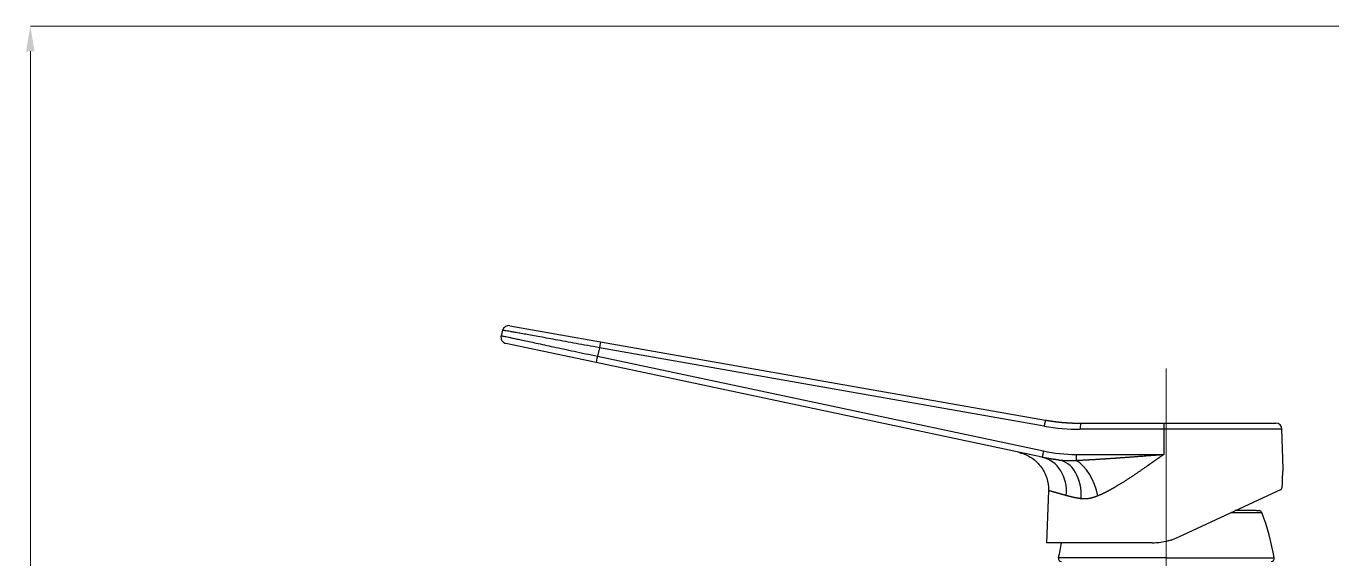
# Model space of a CAD drawing. Extents: x 900 to 2324, y -1513 to 827.
# Drawn here: x 1727.9 to 1935.2, y 281.6 to 366.3 of the extents above; entities that cross this region are included whole.
import ezdxf

# ---------------------------------------------------------------- set-up
doc = ezdxf.new("R2010")
doc.units = 0
doc.header["$LTSCALE"] = 4
doc.header["$MEASUREMENT"] = 0
doc.linetypes.add('CENTER2', pattern=[28.575, 19.05, -3.175, 3.175, -3.175])
doc.layers.get('0').update_dxf_attribs({"linetype": 'CONTINUOUS'})
doc.layers.add('1', color=7, linetype='CONTINUOUS')
doc.layers.add('Cneter', color=1, linetype='CENTER2', lineweight=13)

msp = doc.modelspace()

# ---------------------------------------------------------------- linework, layer by layer
at = {"color": 5, "lineweight": 9, "ltscale": 0.5}
for p, q in [((1941.82, 366.27), (1728.57, 366.27)), ((1728.57, 362.27), (1728.57, 145.04))]:
    msp.add_line(p, q, dxfattribs=at)
at = {"color": 5, "ltscale": 0.5}
msp.add_solid([(1727.88, 362.27), (1729.22, 362.27), (1728.55, 366.27)], dxfattribs=at)
at = {"layer": '1', "color": 7, "linetype": 'Continuous', "lineweight": -3}
for p, q in [((1803.54, 317.93), (1803.31, 317.08)), ((1804.68, 318.66), (1819.1, 316.12)), ((1818.4, 312.8), (1804.07, 315.84)), ((1818.9, 315.17), (1818.58, 313.81)), ((1889.53, 302.71), (1818.9, 315.17)), ((1819.1, 316.12), (1889.72, 303.66)), ((1818.58, 313.81), (1889.4, 298.76)), ((1889.21, 297.75), (1818.4, 312.8)), ((1895.28, 303.18), (1908.54, 303.18)), ((1908.54, 303.18), (1926.28, 303.18)), ((1908.52, 302.21), (1895.26, 302.21)), ((1908.52, 302.21), (1908.51, 298.21)), ((1927.28, 302.21), (1908.52, 302.21)), ((1927.49, 295.97), (1927.28, 302.21)), ((1894.59, 298.21), (1908.51, 298.21)), ((1890.19, 292.47), (1889.91, 284.18)), ((1910.91, 285.11), (1927.19, 292.7)), ((1906.69, 284.18), (1889.91, 284.18)), ((1908.91, 281.76), (1891.77, 281.76)), ((1908.91, 281.76), (1926.04, 281.76))]:
    msp.add_line(p, q, dxfattribs=at)
for centre, radius, start, end in [((1895.26, 335.21), 33, 260, 270), ((1926.28, 302.18), 1, 2, 90), ((1894.59, 323.21), 25, 258, 270), ((1888.57, 275.43), 38, 9.5854, 20.8883), ((1929.24, 275.43), 38, 166.6959, 170.4146), ((1892.27, 281.68), 0.5, 170.4146, 270), ((1925.54, 281.68), 0.5, 270, 9.5854)]:
    msp.add_arc(centre, radius, start, end, dxfattribs=at)
for centre, major_axis, ratio, start_param, end_param in [((1818.93, 315.13), (-0.174, -0.985), 0.026912, 3.141593, 4.681689), ((1818.6, 313.78), (-0.208, -0.978), 0.027967, 4.682647, 6.283185), ((1889.55, 302.68), (-0.174, -0.985), 0.026912, 3.141593, 4.681689), ((1895.28, 302.18), (0, 1), 0.021174, 0, 1.53589), ((1908.54, 302.18), (0, 1), 0.021174, 0, 1.53589), ((1889.42, 298.72), (-0.208, -0.978), 0.027967, 4.682647, 6.283185), ((1887.96, 291.88), (-1.25, -5.87), 0.843475, 1.713071, 3.141593), ((1891.05, 291.38), (-0.67, -5.96), 0.720881, 1.616324, 3.141593), ((1894.62, 298.18), (0, -1), 0.021174, 4.677482, 5.850311), ((1894.55, 291.82), (1.79, -5.73), 0.554887, 1.36273, 2.613234)]:
    msp.add_ellipse(centre, major_axis=major_axis, ratio=ratio, start_param=start_param, end_param=end_param, dxfattribs=at)
for points, knots in [([(1804.68, 318.66), (1804.56, 318.68), (1804.31, 318.68), (1803.96, 318.54), (1803.68, 318.27), (1803.57, 318.05), (1803.54, 317.93)], [0, 0, 0, 0, 0.241202, 0.5, 0.758798, 1, 1, 1, 1]), ([(1818.9, 315.17), (1818.26, 315.28), (1817.63, 315.4), (1816.4, 315.62), (1815.8, 315.73), (1814.62, 315.94), (1814.06, 316.05), (1812.96, 316.25), (1812.43, 316.35), (1811.42, 316.53), (1810.93, 316.62), (1810.01, 316.79), (1809.57, 316.87), (1808.74, 317.02), (1808.35, 317.09), (1807.62, 317.22), (1807.28, 317.28), (1806.65, 317.4), (1806.36, 317.45), (1805.83, 317.54), (1805.58, 317.59), (1805.14, 317.66), (1804.94, 317.7), (1804.59, 317.76), (1804.43, 317.79), (1804.16, 317.83), (1804.05, 317.85), (1803.85, 317.88), (1803.78, 317.9), (1803.65, 317.92), (1803.61, 317.92), (1803.57, 317.93), (1803.56, 317.93), (1803.54, 317.93), (1803.54, 317.93), (1803.54, 317.93), (1803.54, 317.93), (1803.54, 317.93)], [0, 0, 0, 0, 0.0625, 0.0625, 0.124999, 0.124999, 0.187499, 0.187499, 0.249999, 0.249999, 0.312498, 0.312498, 0.374998, 0.374998, 0.437498, 0.437498, 0.499997, 0.499997, 0.562497, 0.562497, 0.624997, 0.624997, 0.687496, 0.687496, 0.749996, 0.749996, 0.812496, 0.812496, 0.874995, 0.874995, 0.937495, 0.937495, 0.968745, 0.968745, 0.999995, 0.999995, 1, 1, 1, 1]), ([(1803.31, 317.08), (1803.28, 316.95), (1803.26, 316.75), (1803.33, 316.49), (1803.42, 316.29), (1803.55, 316.13), (1803.76, 315.95), (1803.94, 315.87), (1804.07, 315.84)], [0, 0, 0, 0, 0.23872, 0.367887, 0.5, 0.632113, 0.76128, 1, 1, 1, 1]), ([(1803.31, 317.08), (1803.31, 317.08), (1803.33, 317.08), (1803.38, 317.07), (1803.43, 317.06), (1803.55, 317.03), (1803.62, 317.02), (1803.82, 316.98), (1803.93, 316.95), (1804.2, 316.9), (1804.35, 316.86), (1804.7, 316.79), (1804.9, 316.75), (1805.34, 316.65), (1805.58, 316.6), (1806.12, 316.49), (1806.41, 316.43), (1807.03, 316.29), (1807.37, 316.22), (1808.1, 316.07), (1808.48, 315.98), (1809.3, 315.81), (1809.74, 315.71), (1810.66, 315.51), (1811.14, 315.41), (1812.15, 315.19), (1812.67, 315.08), (1813.76, 314.85), (1814.33, 314.72), (1815.49, 314.47), (1816.09, 314.35), (1817.32, 314.08), (1817.95, 313.95), (1818.58, 313.81)], [0, 0, 0, 0, 0.062425, 0.062425, 0.12493, 0.12493, 0.187435, 0.187435, 0.24994, 0.24994, 0.312445, 0.312445, 0.37495, 0.37495, 0.437455, 0.437455, 0.49996, 0.49996, 0.562465, 0.562465, 0.62497, 0.62497, 0.687475, 0.687475, 0.74998, 0.74998, 0.812485, 0.812485, 0.87499, 0.87499, 0.937495, 0.937495, 1, 1, 1, 1]), ([(1889.72, 303.66), (1889.75, 303.66), (1889.81, 303.65), (1889.89, 303.63), (1889.98, 303.62), (1890.06, 303.61), (1890.15, 303.59), (1890.23, 303.58), (1890.32, 303.56), (1890.4, 303.55), (1890.49, 303.54), (1890.57, 303.53), (1890.66, 303.51), (1890.74, 303.5), (1890.83, 303.49), (1890.91, 303.48), (1891, 303.47), (1891.08, 303.45), (1891.17, 303.44), (1891.25, 303.43), (1891.34, 303.42), (1891.42, 303.41), (1891.5, 303.4), (1891.59, 303.39), (1891.67, 303.38), (1891.76, 303.37), (1891.84, 303.36), (1891.93, 303.35), (1892.01, 303.35), (1892.1, 303.34), (1892.18, 303.33), (1892.27, 303.32), (1892.35, 303.31), (1892.43, 303.3), (1892.52, 303.3), (1892.6, 303.29), (1892.69, 303.28), (1892.77, 303.28), (1892.86, 303.27), (1892.94, 303.26), (1893.02, 303.26), (1893.11, 303.25), (1893.19, 303.25), (1893.28, 303.24), (1893.36, 303.24), (1893.44, 303.23), (1893.53, 303.23), (1893.61, 303.22), (1893.7, 303.22), (1893.78, 303.21), (1893.86, 303.21), (1893.95, 303.21), (1894.03, 303.2), (1894.11, 303.2), (1894.2, 303.2), (1894.28, 303.19), (1894.36, 303.19), (1894.45, 303.19), (1894.53, 303.19), (1894.61, 303.18), (1894.7, 303.18), (1894.78, 303.18), (1894.86, 303.18), (1894.95, 303.18), (1895.03, 303.18), (1895.11, 303.18), (1895.2, 303.18), (1895.25, 303.18), (1895.28, 303.18)], [0, 0, 0, 0, 0.015471, 0.030932, 0.046383, 0.061824, 0.077256, 0.092678, 0.10809, 0.123492, 0.138884, 0.154266, 0.169639, 0.185002, 0.200354, 0.215698, 0.231031, 0.246354, 0.261668, 0.276972, 0.292266, 0.30755, 0.322824, 0.338089, 0.353343, 0.368588, 0.383823, 0.399048, 0.414264, 0.429469, 0.444665, 0.459851, 0.475027, 0.490193, 0.505349, 0.520496, 0.535633, 0.55076, 0.565877, 0.580984, 0.596082, 0.611169, 0.626247, 0.641315, 0.656373, 0.671421, 0.68646, 0.701489, 0.716508, 0.731517, 0.746516, 0.761505, 0.776485, 0.791455, 0.806415, 0.821365, 0.836305, 0.851235, 0.866156, 0.881067, 0.895968, 0.910859, 0.92574, 0.940612, 0.955474, 0.970326, 0.985168, 1, 1, 1, 1]), ([(1885.45, 298.55), (1886.13, 298.39), (1887.41, 297.89), (1889.03, 296.45), (1890.03, 294.53), (1890.21, 293.17), (1890.19, 292.47)], [0, 0, 0, 0, 0.242227, 0.5, 0.757773, 1, 1, 1, 1]), ([(1891.72, 297.34), (1891.7, 297.34), (1891.64, 297.35), (1891.56, 297.36), (1891.48, 297.37), (1891.4, 297.38), (1891.32, 297.39), (1891.24, 297.4), (1891.16, 297.41), (1891.08, 297.42), (1891, 297.43), (1890.92, 297.44), (1890.83, 297.45), (1890.75, 297.47), (1890.67, 297.48), (1890.59, 297.49), (1890.51, 297.5), (1890.43, 297.52), (1890.35, 297.53), (1890.27, 297.54), (1890.19, 297.56), (1890.1, 297.57), (1890.02, 297.59), (1889.94, 297.6), (1889.86, 297.62), (1889.78, 297.63), (1889.7, 297.65), (1889.62, 297.66), (1889.54, 297.68), (1889.45, 297.7), (1889.37, 297.71), (1889.29, 297.73), (1889.24, 297.74), (1889.21, 297.75)], [0, 0, 0, 0, 0.031823, 0.063675, 0.095555, 0.127465, 0.159404, 0.191372, 0.223369, 0.255395, 0.28745, 0.319534, 0.351647, 0.383789, 0.41596, 0.44816, 0.480389, 0.512647, 0.544934, 0.57725, 0.609595, 0.641969, 0.674372, 0.706805, 0.739266, 0.771756, 0.804275, 0.836823, 0.869401, 0.902007, 0.934642, 0.967307, 1, 1, 1, 1]), ([(1891.72, 297.34), (1891.74, 297.34), (1891.78, 297.33), (1891.85, 297.33), (1891.91, 297.32), (1891.97, 297.31), (1892.03, 297.31), (1892.1, 297.3), (1892.16, 297.3), (1892.23, 297.29), (1892.29, 297.29), (1892.36, 297.28), (1892.42, 297.28), (1892.49, 297.27), (1892.56, 297.27), (1892.63, 297.27), (1892.7, 297.26), (1892.77, 297.26), (1892.84, 297.26), (1892.91, 297.25), (1892.98, 297.25), (1893.05, 297.25), (1893.12, 297.25), (1893.2, 297.25), (1893.27, 297.24), (1893.34, 297.24), (1893.42, 297.24), (1893.49, 297.24), (1893.57, 297.24), (1893.65, 297.24), (1893.72, 297.24), (1893.8, 297.24), (1893.88, 297.24), (1893.96, 297.25), (1894.04, 297.25), (1894.12, 297.25), (1894.2, 297.25), (1894.28, 297.26), (1894.36, 297.26), (1894.44, 297.26), (1894.52, 297.27), (1894.58, 297.27), (1894.61, 297.27)], [0, 0, 0, 0, 0.021325, 0.042839, 0.064544, 0.086438, 0.108522, 0.130796, 0.153259, 0.175912, 0.198753, 0.221784, 0.245004, 0.268413, 0.292011, 0.315797, 0.339772, 0.363936, 0.388287, 0.412827, 0.437554, 0.46247, 0.487573, 0.512864, 0.538342, 0.564008, 0.58986, 0.6159, 0.642126, 0.66854, 0.695139, 0.721925, 0.748897, 0.776056, 0.8034, 0.83093, 0.858645, 0.886546, 0.914632, 0.942903, 0.971359, 1, 1, 1, 1]), ([(1894.61, 297.27), (1894.65, 297.27), (1894.74, 297.28), (1894.88, 297.28), (1895.02, 297.29), (1895.17, 297.3), (1895.31, 297.3), (1895.46, 297.31), (1895.6, 297.32), (1895.75, 297.33), (1895.91, 297.33), (1896.06, 297.34), (1896.22, 297.35), (1896.37, 297.36), (1896.53, 297.37), (1896.69, 297.38), (1896.86, 297.39), (1897.02, 297.39), (1897.19, 297.4), (1897.36, 297.41), (1897.53, 297.42), (1897.7, 297.44), (1897.88, 297.45), (1898.05, 297.46), (1898.23, 297.47), (1898.41, 297.48), (1898.59, 297.49), (1898.78, 297.5), (1898.96, 297.51), (1899.15, 297.53), (1899.34, 297.54), (1899.53, 297.55), (1899.73, 297.57), (1899.92, 297.58), (1900.12, 297.59), (1900.32, 297.61), (1900.52, 297.62), (1900.72, 297.63), (1900.93, 297.65), (1901.13, 297.66), (1901.34, 297.68), (1901.55, 297.69), (1901.76, 297.71), (1901.97, 297.72), (1902.2, 297.74), (1902.43, 297.75), (1902.68, 297.77), (1902.93, 297.79), (1903.2, 297.81), (1903.48, 297.83), (1903.77, 297.85), (1904.07, 297.87), (1904.38, 297.9), (1904.7, 297.92), (1905.03, 297.95), (1905.38, 297.97), (1905.73, 298), (1906.1, 298.03), (1906.47, 298.06), (1906.86, 298.09), (1907.26, 298.12), (1907.67, 298.15), (1908.09, 298.18), (1908.37, 298.2), (1908.51, 298.21)], [0, 0, 0, 0, 0.009869, 0.019872, 0.030011, 0.040284, 0.050693, 0.061236, 0.071914, 0.082727, 0.093675, 0.104758, 0.115975, 0.127328, 0.138816, 0.150438, 0.162196, 0.174088, 0.186116, 0.198278, 0.210575, 0.223008, 0.235575, 0.248277, 0.261115, 0.274087, 0.287194, 0.300436, 0.313814, 0.327326, 0.340973, 0.354755, 0.368673, 0.382725, 0.396912, 0.411235, 0.425692, 0.440284, 0.455012, 0.469874, 0.484872, 0.500004, 0.514525, 0.529828, 0.545913, 0.562778, 0.580426, 0.598855, 0.618065, 0.638057, 0.65883, 0.680385, 0.702721, 0.725839, 0.749738, 0.774419, 0.799882, 0.826125, 0.853151, 0.880958, 0.909546, 0.938916, 0.969067, 1, 1, 1, 1]), ([(1908.51, 298.21), (1908.49, 298.2), (1908.45, 298.17), (1908.39, 298.12), (1908.32, 298.08), (1908.26, 298.03), (1908.2, 297.99), (1908.14, 297.95), (1908.08, 297.91), (1908.02, 297.86), (1907.96, 297.82), (1907.9, 297.78), (1907.85, 297.74), (1907.79, 297.7), (1907.73, 297.66), (1907.68, 297.62), (1907.63, 297.59), (1907.57, 297.55), (1907.52, 297.51), (1907.47, 297.47), (1907.42, 297.44), (1907.37, 297.4), (1907.32, 297.37), (1907.27, 297.33), (1907.22, 297.3), (1907.17, 297.27), (1907.13, 297.23), (1907.08, 297.2), (1907.04, 297.17), (1906.99, 297.14), (1906.95, 297.11), (1906.91, 297.08), (1906.86, 297.05), (1906.82, 297.02), (1906.78, 296.99), (1906.74, 296.96), (1906.7, 296.94), (1906.67, 296.91), (1906.63, 296.88), (1906.59, 296.86), (1906.56, 296.83), (1906.52, 296.81), (1906.49, 296.78), (1906.45, 296.76), (1906.42, 296.74), (1906.39, 296.71), (1906.36, 296.69), (1906.33, 296.67), (1906.3, 296.65), (1906.27, 296.63), (1906.24, 296.61), (1906.21, 296.59), (1906.18, 296.57), (1906.16, 296.55), (1906.13, 296.53), (1906.11, 296.52), (1906.08, 296.5), (1906.06, 296.48), (1906.04, 296.47), (1906.02, 296.45), (1906, 296.44), (1905.98, 296.42), (1905.96, 296.41), (1905.94, 296.4), (1905.92, 296.38), (1905.9, 296.37), (1905.89, 296.36), (1905.81, 296.3), (1905.66, 296.2), (1905.45, 296.06), (1905.25, 295.92), (1905.05, 295.78), (1904.85, 295.64), (1904.65, 295.51), (1904.46, 295.38), (1904.28, 295.25), (1904.09, 295.13), (1903.92, 295.01), (1903.74, 294.89), (1903.57, 294.77), (1903.4, 294.66), (1903.15, 294.49), (1902.81, 294.28), (1902.41, 294.01), (1902.02, 293.76), (1901.64, 293.53), (1901.29, 293.31), (1900.95, 293.1), (1900.69, 292.95), (1900.52, 292.86), (1900.42, 292.8), (1900.33, 292.75), (1900.23, 292.69), (1900.14, 292.64), (1900.04, 292.59), (1899.95, 292.54), (1899.86, 292.49), (1899.76, 292.44), (1899.67, 292.39), (1899.58, 292.34), (1899.49, 292.3), (1899.4, 292.25), (1899.31, 292.2), (1899.22, 292.16), (1899.13, 292.11), (1899.05, 292.07), (1898.96, 292.03), (1898.87, 291.99), (1898.78, 291.95), (1898.7, 291.91), (1898.61, 291.87), (1898.53, 291.83), (1898.45, 291.79), (1898.36, 291.75), (1898.28, 291.72), (1898.2, 291.68), (1898.11, 291.65), (1898.06, 291.63), (1898.03, 291.61)], [0, 0, 0, 0, 0.006077, 0.012083, 0.018018, 0.023884, 0.029678, 0.035402, 0.041056, 0.046638, 0.052151, 0.057592, 0.062963, 0.068264, 0.073493, 0.078653, 0.083741, 0.088759, 0.093706, 0.098582, 0.103388, 0.108123, 0.112787, 0.117381, 0.121904, 0.126356, 0.130737, 0.135048, 0.139288, 0.143457, 0.147555, 0.151582, 0.155539, 0.159425, 0.16324, 0.166984, 0.170657, 0.17426, 0.177791, 0.181252, 0.184642, 0.187961, 0.191209, 0.194387, 0.197493, 0.200529, 0.203493, 0.206387, 0.20921, 0.211961, 0.214642, 0.217252, 0.219792, 0.22226, 0.224657, 0.226983, 0.229238, 0.231423, 0.233536, 0.235579, 0.23755, 0.23945, 0.24128, 0.243038, 0.244726, 0.246343, 0.247888, 0.249363, 0.26939, 0.289082, 0.308439, 0.32746, 0.346146, 0.364496, 0.38251, 0.400189, 0.417533, 0.43454, 0.451212, 0.467549, 0.48355, 0.499215, 0.539418, 0.578122, 0.61533, 0.651043, 0.685266, 0.718001, 0.749255, 0.75853, 0.767759, 0.776942, 0.786077, 0.795167, 0.80421, 0.813208, 0.82216, 0.831066, 0.839928, 0.848744, 0.857515, 0.866242, 0.874925, 0.883563, 0.892157, 0.900708, 0.909215, 0.917679, 0.9261, 0.934479, 0.942815, 0.951108, 0.95936, 0.96757, 0.975739, 0.983867, 0.991954, 1, 1, 1, 1]), ([(1927.34, 293.65), (1927.34, 293.82), (1927.35, 293.98), (1927.35, 294.21), (1927.36, 294.29), (1927.36, 294.4), (1927.36, 294.43), (1927.37, 294.51), (1927.37, 294.54), (1927.38, 294.72), (1927.38, 294.86), (1927.4, 295.04), (1927.4, 295.1), (1927.41, 295.19), (1927.41, 295.22), (1927.42, 295.26), (1927.42, 295.27), (1927.42, 295.3), (1927.42, 295.31), (1927.43, 295.43), (1927.44, 295.52), (1927.45, 295.65), (1927.46, 295.68), (1927.46, 295.73), (1927.47, 295.75), (1927.47, 295.78), (1927.47, 295.8), (1927.48, 295.87), (1927.48, 295.91), (1927.49, 295.95), (1927.49, 295.96), (1927.49, 295.97), (1927.49, 295.97), (1927.49, 295.98), (1927.49, 295.98), (1927.49, 295.98)], [0, 0, 0, 0, 0.125056, 0.125056, 0.187585, 0.187585, 0.218849, 0.218849, 0.250113, 0.250113, 0.375169, 0.375169, 0.437697, 0.437697, 0.468962, 0.468962, 0.484594, 0.484594, 0.500226, 0.500226, 0.625282, 0.625282, 0.68781, 0.68781, 0.719074, 0.719074, 0.750339, 0.750339, 0.875395, 0.875395, 0.937923, 0.937923, 0.969187, 0.969187, 1, 1, 1, 1]), ([(1893.04, 291.67), (1893.03, 291.67), (1893, 291.68), (1892.97, 291.69), (1892.93, 291.7), (1892.9, 291.71), (1892.87, 291.72), (1892.83, 291.73), (1892.8, 291.74), (1892.76, 291.75), (1892.73, 291.75), (1892.7, 291.76), (1892.66, 291.77), (1892.63, 291.78), (1892.6, 291.79), (1892.57, 291.8), (1892.53, 291.81), (1892.5, 291.82), (1892.47, 291.83), (1892.44, 291.84), (1892.41, 291.85), (1892.38, 291.85), (1892.35, 291.86), (1892.31, 291.87), (1892.28, 291.88), (1892.25, 291.89), (1892.22, 291.9), (1892.19, 291.91), (1892.16, 291.91), (1892.14, 291.92), (1892.11, 291.93), (1892.08, 291.94), (1892.05, 291.95), (1892.02, 291.95), (1891.99, 291.96), (1891.96, 291.97), (1891.94, 291.98), (1891.91, 291.99), (1891.88, 291.99), (1891.85, 292), (1891.83, 292.01), (1891.8, 292.02), (1891.77, 292.02), (1891.75, 292.03), (1891.72, 292.04), (1891.7, 292.04), (1891.67, 292.05), (1891.64, 292.06), (1891.62, 292.07), (1891.59, 292.07), (1891.57, 292.08), (1891.54, 292.09), (1891.52, 292.09), (1891.5, 292.1), (1891.47, 292.11), (1891.45, 292.11), (1891.43, 292.12), (1891.4, 292.13), (1891.38, 292.13), (1891.36, 292.14), (1891.33, 292.15), (1891.31, 292.15), (1891.29, 292.16), (1891.27, 292.16), (1891.25, 292.17), (1891.22, 292.18), (1891.2, 292.18), (1891.18, 292.19), (1891.16, 292.19), (1891.14, 292.2), (1891.12, 292.21), (1891.1, 292.21), (1891.08, 292.22), (1891.06, 292.22), (1891.04, 292.23), (1891.02, 292.23), (1891, 292.24), (1890.98, 292.24), (1890.97, 292.25), (1890.95, 292.25), (1890.93, 292.26), (1890.91, 292.26), (1890.89, 292.27), (1890.88, 292.27), (1890.86, 292.28), (1890.84, 292.28), (1890.83, 292.29), (1890.81, 292.29), (1890.79, 292.3), (1890.78, 292.3), (1890.76, 292.31), (1890.75, 292.31), (1890.73, 292.32), (1890.71, 292.32), (1890.7, 292.32), (1890.68, 292.33), (1890.67, 292.33), (1890.66, 292.34), (1890.64, 292.34), (1890.63, 292.34), (1890.61, 292.35), (1890.6, 292.35), (1890.59, 292.36), (1890.57, 292.36), (1890.56, 292.36), (1890.55, 292.37), (1890.54, 292.37), (1890.52, 292.37), (1890.51, 292.38), (1890.5, 292.38), (1890.49, 292.38), (1890.48, 292.39), (1890.47, 292.39), (1890.46, 292.39), (1890.45, 292.4), (1890.44, 292.4), (1890.43, 292.4), (1890.42, 292.4), (1890.41, 292.41), (1890.4, 292.41), (1890.39, 292.41), (1890.38, 292.42), (1890.37, 292.42), (1890.36, 292.42), (1890.35, 292.42), (1890.34, 292.43), (1890.34, 292.43), (1890.33, 292.43), (1890.32, 292.43), (1890.31, 292.43), (1890.31, 292.44), (1890.3, 292.44), (1890.29, 292.44), (1890.29, 292.44), (1890.28, 292.44), (1890.27, 292.45), (1890.27, 292.45), (1890.26, 292.45), (1890.26, 292.45), (1890.25, 292.45), (1890.25, 292.45), (1890.24, 292.45), (1890.24, 292.46), (1890.23, 292.46), (1890.23, 292.46), (1890.23, 292.46), (1890.22, 292.46), (1890.22, 292.46), (1890.22, 292.46), (1890.21, 292.46), (1890.21, 292.46), (1890.21, 292.46), (1890.21, 292.46), (1890.2, 292.47), (1890.2, 292.47), (1890.2, 292.47), (1890.2, 292.47), (1890.2, 292.47), (1890.2, 292.47), (1890.2, 292.47), (1890.2, 292.47), (1890.2, 292.47), (1890.19, 292.47), (1890.19, 292.47), (1890.19, 292.47)], [0, 0, 0, 0, 0.006415, 0.012826, 0.019235, 0.025641, 0.032044, 0.038444, 0.044841, 0.051236, 0.057627, 0.064016, 0.070401, 0.076784, 0.083164, 0.089541, 0.095915, 0.102287, 0.108655, 0.115021, 0.121384, 0.127744, 0.134101, 0.140455, 0.146807, 0.153155, 0.159501, 0.165844, 0.172185, 0.178522, 0.184857, 0.191189, 0.197518, 0.203845, 0.210168, 0.216489, 0.222807, 0.229123, 0.235436, 0.241746, 0.248053, 0.254358, 0.260659, 0.266959, 0.273255, 0.279549, 0.28584, 0.292128, 0.298414, 0.304697, 0.310977, 0.317255, 0.32353, 0.329803, 0.336072, 0.342339, 0.348604, 0.354866, 0.361125, 0.367382, 0.373636, 0.379887, 0.386136, 0.392382, 0.398626, 0.404867, 0.411106, 0.417341, 0.423575, 0.429806, 0.436034, 0.44226, 0.448483, 0.454704, 0.460922, 0.467137, 0.47335, 0.479561, 0.485769, 0.491975, 0.498178, 0.504378, 0.510577, 0.516772, 0.522966, 0.529156, 0.535345, 0.54153, 0.547714, 0.553895, 0.560073, 0.566249, 0.572423, 0.578594, 0.584763, 0.59093, 0.597094, 0.603255, 0.609415, 0.615572, 0.621726, 0.627878, 0.634028, 0.640176, 0.646321, 0.652464, 0.658604, 0.664742, 0.670878, 0.677011, 0.683143, 0.689272, 0.695398, 0.701522, 0.707644, 0.713764, 0.719882, 0.725997, 0.73211, 0.73822, 0.744329, 0.750435, 0.756539, 0.76264, 0.76874, 0.774837, 0.780932, 0.787025, 0.793116, 0.799204, 0.80529, 0.811374, 0.817456, 0.823536, 0.829614, 0.835689, 0.841762, 0.847833, 0.853902, 0.859969, 0.866034, 0.872097, 0.878157, 0.884215, 0.890272, 0.896326, 0.902378, 0.908428, 0.914476, 0.920522, 0.926566, 0.932607, 0.938647, 0.944685, 0.95072, 0.956754, 0.962785, 0.968815, 0.974843, 0.980868, 0.986892, 0.992913, 0.998933, 1, 1, 1, 1]), ([(1927.19, 292.7), (1927.2, 292.71), (1927.21, 292.72), (1927.23, 292.75), (1927.25, 292.78), (1927.27, 292.83), (1927.27, 292.86), (1927.29, 292.93), (1927.3, 292.97), (1927.31, 293.06), (1927.32, 293.1), (1927.33, 293.2), (1927.33, 293.25), (1927.34, 293.32), (1927.34, 293.33), (1927.34, 293.36), (1927.34, 293.4), (1927.34, 293.45), (1927.34, 293.53), (1927.34, 293.59), (1927.34, 293.65)], [0, 0, 0, 0, 0.125, 0.125, 0.25, 0.25, 0.375, 0.375, 0.5, 0.5, 0.625, 0.625, 0.75, 0.75, 0.78125, 0.78125, 0.8125, 0.875, 0.875, 1, 1, 1, 1]), ([(1895.38, 291.17), (1895.36, 291.17), (1895.33, 291.17), (1895.29, 291.18), (1895.24, 291.19), (1895.19, 291.2), (1895.14, 291.2), (1895.1, 291.21), (1895.05, 291.22), (1895, 291.23), (1894.95, 291.24), (1894.9, 291.24), (1894.86, 291.25), (1894.81, 291.26), (1894.76, 291.27), (1894.71, 291.28), (1894.66, 291.29), (1894.61, 291.3), (1894.57, 291.31), (1894.52, 291.32), (1894.47, 291.33), (1894.42, 291.33), (1894.37, 291.34), (1894.32, 291.35), (1894.27, 291.37), (1894.22, 291.38), (1894.17, 291.39), (1894.12, 291.4), (1894.07, 291.41), (1894.01, 291.42), (1893.94, 291.44), (1893.88, 291.45), (1893.82, 291.47), (1893.75, 291.48), (1893.68, 291.5), (1893.62, 291.52), (1893.55, 291.53), (1893.48, 291.55), (1893.41, 291.57), (1893.33, 291.59), (1893.26, 291.61), (1893.19, 291.63), (1893.11, 291.65), (1893.06, 291.66), (1893.04, 291.67)], [0, 0, 0, 0, 0.017749, 0.035621, 0.053617, 0.071737, 0.089981, 0.108348, 0.12684, 0.145455, 0.164194, 0.183058, 0.202045, 0.221156, 0.240392, 0.259751, 0.279235, 0.298842, 0.318574, 0.338429, 0.358409, 0.378513, 0.398741, 0.419093, 0.43957, 0.46017, 0.480895, 0.501744, 0.527113, 0.553252, 0.580161, 0.607839, 0.636287, 0.665505, 0.695492, 0.726249, 0.757775, 0.790071, 0.823136, 0.85697, 0.891574, 0.926947, 0.963089, 1, 1, 1, 1]), ([(1898.03, 291.61), (1898.02, 291.61), (1898, 291.6), (1897.96, 291.59), (1897.93, 291.57), (1897.89, 291.56), (1897.86, 291.54), (1897.82, 291.53), (1897.79, 291.52), (1897.75, 291.5), (1897.72, 291.49), (1897.68, 291.48), (1897.65, 291.47), (1897.62, 291.46), (1897.58, 291.44), (1897.55, 291.43), (1897.51, 291.42), (1897.48, 291.41), (1897.45, 291.4), (1897.41, 291.39), (1897.38, 291.38), (1897.35, 291.37), (1897.31, 291.36), (1897.28, 291.35), (1897.25, 291.34), (1897.21, 291.33), (1897.18, 291.32), (1897.15, 291.31), (1897.12, 291.3), (1897.08, 291.29), (1897.05, 291.28), (1897.02, 291.28), (1896.99, 291.27), (1896.95, 291.26), (1896.92, 291.25), (1896.89, 291.25), (1896.86, 291.24), (1896.82, 291.23), (1896.79, 291.23), (1896.76, 291.22), (1896.73, 291.21), (1896.7, 291.21), (1896.67, 291.2), (1896.64, 291.2), (1896.6, 291.19), (1896.57, 291.19), (1896.54, 291.18), (1896.51, 291.18), (1896.48, 291.17), (1896.45, 291.17), (1896.42, 291.16), (1896.39, 291.16), (1896.36, 291.16), (1896.33, 291.15), (1896.3, 291.15), (1896.27, 291.15), (1896.24, 291.14), (1896.21, 291.14), (1896.18, 291.14), (1896.15, 291.14), (1896.12, 291.14), (1896.09, 291.13), (1896.06, 291.13), (1896.03, 291.13), (1896, 291.13), (1895.97, 291.13), (1895.94, 291.13), (1895.91, 291.13), (1895.88, 291.13), (1895.85, 291.13), (1895.83, 291.13), (1895.8, 291.13), (1895.77, 291.13), (1895.74, 291.13), (1895.71, 291.13), (1895.68, 291.14), (1895.66, 291.14), (1895.63, 291.14), (1895.6, 291.14), (1895.57, 291.14), (1895.54, 291.15), (1895.52, 291.15), (1895.49, 291.15), (1895.46, 291.16), (1895.43, 291.16), (1895.41, 291.16), (1895.39, 291.17), (1895.38, 291.17)], [0, 0, 0, 0, 0.012733, 0.025436, 0.038108, 0.050751, 0.063364, 0.075948, 0.088502, 0.101027, 0.113524, 0.125992, 0.138432, 0.150844, 0.163229, 0.175585, 0.187915, 0.200217, 0.212493, 0.224742, 0.236965, 0.249163, 0.261334, 0.27348, 0.285601, 0.297697, 0.309768, 0.321815, 0.333837, 0.345836, 0.357812, 0.369764, 0.381693, 0.393599, 0.405483, 0.417345, 0.429185, 0.441003, 0.4528, 0.464576, 0.476331, 0.488066, 0.499781, 0.511476, 0.523151, 0.534807, 0.546444, 0.558063, 0.569663, 0.581245, 0.592809, 0.604356, 0.615886, 0.627399, 0.638896, 0.650376, 0.66184, 0.673289, 0.684723, 0.696142, 0.707546, 0.718936, 0.730311, 0.741674, 0.753023, 0.764358, 0.775682, 0.786993, 0.798292, 0.809579, 0.820855, 0.83212, 0.843374, 0.854618, 0.865852, 0.877076, 0.888291, 0.899497, 0.910694, 0.921883, 0.933063, 0.944237, 0.955403, 0.966561, 0.977714, 0.98886, 1, 1, 1, 1]), ([(1919.26, 288.98), (1919.39, 288.98), (1919.51, 288.98), (1919.98, 288.98), (1920.31, 288.98), (1920.94, 288.98), (1921.24, 288.98), (1921.79, 288.98), (1922.04, 288.98), (1922.51, 288.98), (1922.72, 288.98), (1923.1, 288.98), (1923.27, 288.98), (1923.56, 288.98), (1923.68, 288.98), (1923.88, 288.98), (1923.95, 288.98), (1924.02, 288.98), (1924.04, 288.98), (1924.06, 288.98), (1924.06, 288.98), (1924.07, 288.98), (1924.07, 288.98), (1924.07, 288.98), (1924.07, 288.98), (1924.07, 288.98), (1924.07, 288.98), (1924.07, 288.98)], [0, 0, 0, 0, 0.040975, 0.040975, 0.160962, 0.160962, 0.280948, 0.280948, 0.400934, 0.400934, 0.520921, 0.520921, 0.640907, 0.640907, 0.760894, 0.760894, 0.88088, 0.88088, 0.940873, 0.940873, 0.97087, 0.985868, 0.993367, 0.997117, 0.998992, 0.999929, 1, 1, 1, 1]), ([(1923.57, 289.27), (1923.57, 289.27), (1923.5, 289.27), (1923.12, 289.28), (1922.35, 289.28), (1921.22, 289.28), (1920.36, 289.28), (1919.93, 289.28), (1919.86, 289.28)], [0, 0, 0, 0, 0.160923, 0.325027, 0.603159, 0.81479, 0.96966, 1, 1, 1, 1]), ([(1923.57, 289.27), (1923.57, 289.27), (1923.49, 289.27), (1923.11, 289.28), (1922.64, 289.28), (1922.3, 289.28)], [0, 0, 0, 0, 0.30535, 0.58988, 1, 1, 1, 1]), ([(1924.07, 288.97), (1924.05, 289.02), (1924, 289.12), (1923.88, 289.23), (1923.72, 289.28), (1923.62, 289.28), (1923.57, 289.27)], [0, 0, 0, 0, 0.250403, 0.510579, 0.764966, 1, 1, 1, 1]), ([(1906.69, 284.18), (1907.05, 284.18), (1907.42, 284.2), (1908.13, 284.28), (1908.49, 284.34), (1909.02, 284.45), (1909.2, 284.5), (1909.46, 284.57), (1909.55, 284.6), (1909.73, 284.65), (1909.81, 284.68), (1910.25, 284.82), (1910.58, 284.96), (1910.91, 285.11)], [0, 0, 0, 0, 0.25, 0.25, 0.5, 0.5, 0.625, 0.625, 0.6875, 0.6875, 0.75, 0.75, 1, 1, 1, 1])]:
    msp.add_open_spline(points, degree=3, knots=knots, dxfattribs=at)
at = {"layer": 'Cneter', "lineweight": 5, "ltscale": 0.5}
msp.add_line((1908.91, 311.87), (1908.91, 274.48), dxfattribs=at)

doc.saveas('drawing.dxf')
